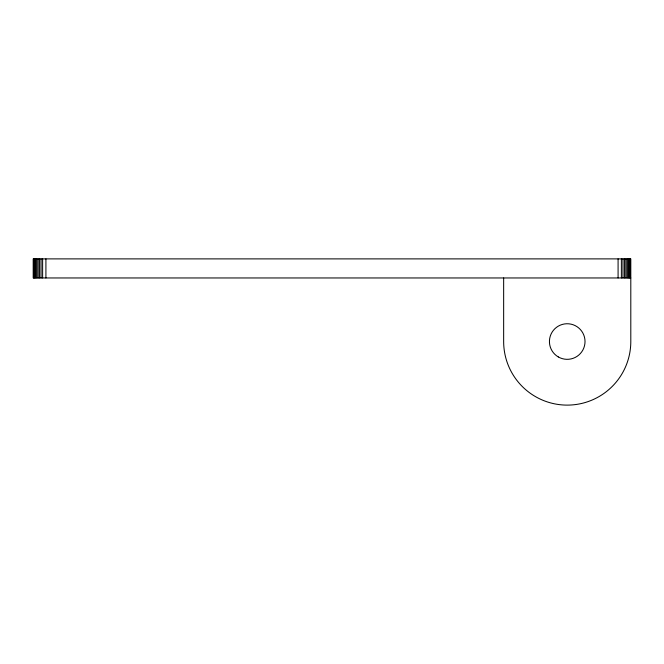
<?xml version="1.0" encoding="UTF-8"?>
<svg xmlns="http://www.w3.org/2000/svg" width="664" height="664" viewBox="0 0 664 664"><rect width="100%" height="100%" fill="white"/><g stroke="black" fill="none" stroke-linecap="round" stroke-linejoin="round"><path stroke-width="1" d="M630.8 277.959L33.2 277.959L33.2 258.885L630.8 258.885L630.8 341.537A63.578 63.578 0 0 1 567.222 405.115A63.578 63.578 0 0 1 503.652 341.537L503.652 277.959M630.368 258.885L630.368 277.959M629.829 258.885L629.829 277.959M629.099 258.885L629.099 277.959M628.169 258.885L628.169 277.959M627.073 258.885L627.073 277.959M625.828 258.885L625.828 277.959M624.442 258.885L624.442 277.959M622.948 258.885L622.948 277.959M621.38 258.885L621.38 277.959M618.084 258.885L618.084 277.959M45.916 258.885L45.916 277.959M42.62 258.885L42.62 277.959M41.052 258.885L41.052 277.959M39.558 258.885L39.558 277.959M38.172 258.885L38.172 277.959M36.927 258.885L36.927 277.959M35.831 258.885L35.831 277.959M34.901 258.885L34.901 277.959M34.171 258.885L34.171 277.959M33.632 258.885L33.632 277.959M558.324 356.95A17.803 17.803 0 0 0 585.025 341.537A17.803 17.803 0 0 0 558.324 326.124A17.803 17.803 0 0 0 558.324 356.95"/></g></svg>
